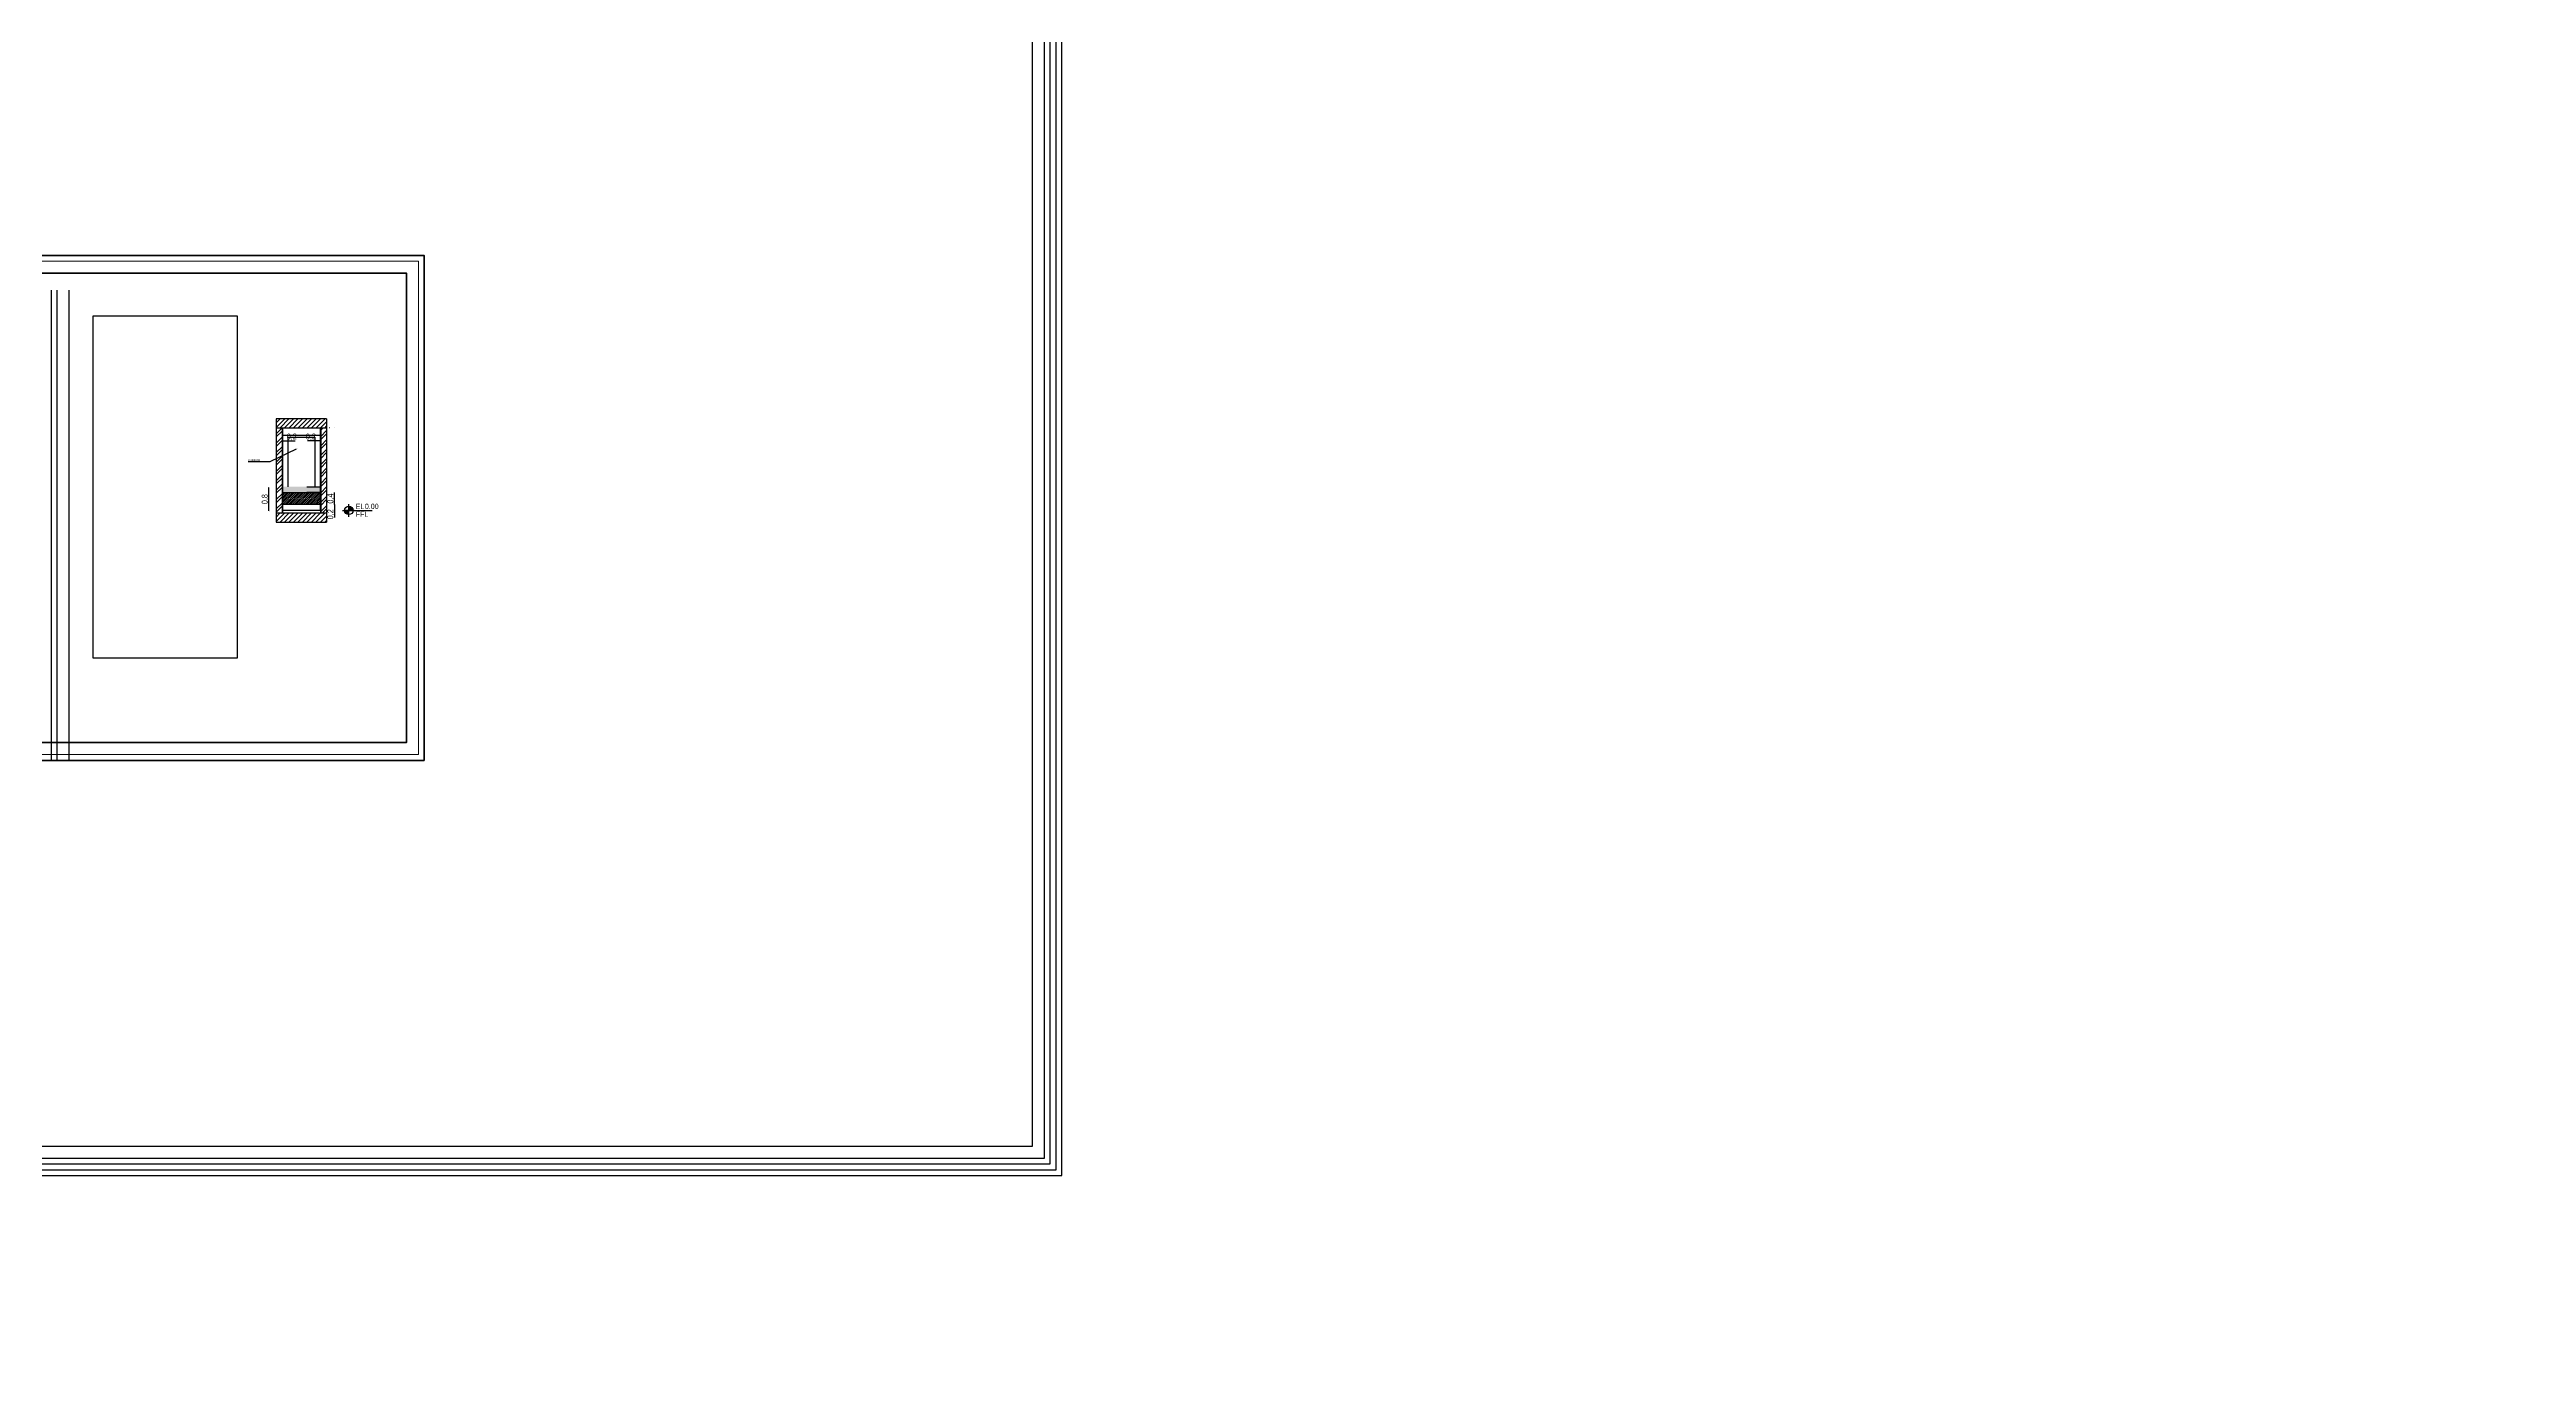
# Model space of a CAD drawing. Header units: inches. Extents: x -279 to 561, y -345 to 342.
# Drawn here: x -152.7 to -68.8, y -17.6 to 27.4 of the extents above; entities that cross this region are included whole.
import ezdxf
from ezdxf import colors
from ezdxf.entities.mleader import LeaderData, LeaderLine
from ezdxf.math import Vec2, Vec3

# ---------------------------------------------------------------- set-up
doc = ezdxf.new("R2010")
doc.units = ezdxf.units.IN
doc.header["$LTSCALE"] = 0.5
doc.header["$MEASUREMENT"] = 0
for name, color, linetype in [('A-ANNO-LEVL-100', 7, 'Continuous'), ('CADER', 7, 'Continuous'), ('S-DIM', 7, 'Continuous'), ('TEXT', 3, 'Continuous'), ('WAL', 7, 'Continuous'), ('WallHatch-ALCHEMY', 7, 'Continuous'), ('WATER', 50, 'Continuous')]:
    doc.layers.add(name, color=color, linetype=linetype)
doc.layers.add('A-WALL', color=113, linetype='Continuous', lineweight=13)
doc.layers.add('G-ANNO-HLIN', color=5, linetype='Continuous', lineweight=50)
doc.styles.add('ROM', font='AGENCYR.TTF', dxfattribs={"width": 0.8})
doc.styles.get("Standard").update_dxf_attribs({"font": 'arial.ttf'})
doc.styles.add('T25-50', font='STENCIL.shx', dxfattribs={"height": 0.125})
doc.dimstyles.new('Copy(9) of ISO-25', dxfattribs={"dimtxt": 0.2, "dimasz": 0.02, "dimexe": 0.05, "dimexo": 0.05, "dimgap": 0.02, "dimtad": 1, "dimtxsty": 'ROM', "dimblk": 'ARCHTICK', "dimcen": 0.03, "dimse1": 1, "dimse2": 1, "dimclrd": 248, "dimclrt": 248, "dimadec": 0, "dimazin": 0, "dimtfac": 1, "dimtmove": 0, "dimatfit": 3, "dimldrblk": 'DOT', "dimfxl": 1, "dimarcsym": 0})
doc.dimstyles.get("Standard").update_dxf_attribs({"dimtxt": 0.18, "dimasz": 0.18, "dimexe": 0.18, "dimexo": 0.0625, "dimgap": 0.09, "dimtad": 0, "dimtih": 1, "dimtoh": 1, "dimzin": 0, "dimdsep": 46, "dimtxsty": 'Standard', "dimcen": 0.09, "dimadec": 0, "dimazin": 0, "dimtfac": 1, "dimtofl": 0, "dimtmove": 0, "dimatfit": 3, "dimfxl": 1, "dimtolj": 1, "dimtzin": 0, "dimarcsym": 0})
picture_1 = doc.add_image_def('image32.jpg', size_in_pixel=(1020, 2426))

# ---------------------------------------------------------------- blocks, each defined once
blk = doc.blocks.new('*U473')
h = blk.add_hatch(color=256)
h.dxf.hatch_style = 1
h.paths.add_polyline_path([(0, 50), (0, 0), (50, 0, 0.414214)])
h.paths.add_polyline_path([(0, 0), (-50, 0, 0.414214), (0, -50)])
for p, q in [((-75, 0), (63, 0)), ((63, 0), (-50, 0)), ((0, -75), (0, 75)), ((0, 0), (275, 0))]:
    blk.add_line(p, q)
blk.add_circle((0, 0), 50)
at = {"style": 'T25-50', "width": 0.8}
for s, p in [('EL', (81, 15)), ('FFL', (83, -76))]:
    blk.add_text(s, height=62.5, dxfattribs=at).set_placement(p)
blk.add_attdef('LEVEL', (190, 16), '', height=62.5, dxfattribs=at)
blk = doc.blocks.new('_ArchTick')
at = {"color": 0, "linetype": 'ByBlock', "const_width": 0.15}
blk.add_lwpolyline([(-0.5, -0.5), (0.5, 0.5)], dxfattribs=at)
blk = doc.blocks.new('*D797')
at = {"layer": 'Defpoints', "color": 0, "transparency": 16777216}
for p in [(-145.236, 12.623), (-145.015, 12.623), (-145.105, 11.823)]:
    blk.add_point(p, dxfattribs=at)
at = {"layer": 'WAL', "color": 248, "lineweight": -2, "transparency": 16777216}
blk.add_line((-145.236, 11.823), (-145.236, 12.623), dxfattribs=at)
at = {"layer": 'WAL', "color": 248, "lineweight": -2, "transparency": 16777216, "xscale": 0.02, "yscale": 0.02, "zscale": 0.02}
for p, rotation in [((-145.236, 12.623), 90), ((-145.236, 11.823), 270)]:
    blk.add_blockref('_ArchTick', p, dxfattribs=dict(at, rotation=rotation))
at = {"layer": 'WAL', "color": 248, "transparency": 16777216, "insert": (-145.363, 12.223), "char_height": 0.2, "attachment_point": 5, "rotation": 90, "style": 'ROM'}
blk.add_mtext('0,8', dxfattribs=at)
blk = doc.blocks.new('_DOT')
at = {"color": 0, "linetype": 'ByBlock'}
blk.add_line((-0.5, 0), (-1, 0), dxfattribs=at)
at = {"color": 0, "linetype": 'ByBlock', "const_width": 0.5}
blk.add_lwpolyline([(-0.25, 0, 1), (0.25, 0, 1)], format="xyb", close=True, dxfattribs=at)
blk = doc.blocks.new('*D798')
at = {"layer": 'Defpoints', "color": 0, "transparency": 16777216}
for p in [(-143.013, 11.843), (-142.813, 12.043), (-142.813, 11.843)]:
    blk.add_point(p, dxfattribs=at)
at = {"layer": 'WAL', "color": 248, "lineweight": -2, "transparency": 16777216}
for p, q in [((-143.013, 12.043), (-143.013, 11.843)), ((-143.013, 11.843), (-143.013, 11.598))]:
    blk.add_line(p, q, dxfattribs=at)
at = {"layer": 'WAL', "color": 248, "lineweight": -2, "transparency": 16777216, "xscale": 0.02, "yscale": 0.02, "zscale": 0.02}
for p, rotation in [((-143.013, 12.043), 90), ((-143.013, 11.843), 270)]:
    blk.add_blockref('_ArchTick', p, dxfattribs=dict(at, rotation=rotation))
at = {"layer": 'WAL', "color": 248, "transparency": 16777216, "insert": (-143.14, 11.711), "char_height": 0.2, "attachment_point": 5, "rotation": 90, "style": 'ROM'}
blk.add_mtext('0,2', dxfattribs=at)
blk = doc.blocks.new('*D799')
at = {"layer": 'Defpoints', "color": 0, "transparency": 16777216}
for p in [(-143.013, 12.443), (-142.936, 12.443), (-142.936, 12.043)]:
    blk.add_point(p, dxfattribs=at)
at = {"layer": 'WAL', "color": 248, "lineweight": -2, "transparency": 16777216}
blk.add_line((-143.013, 12.043), (-143.013, 12.443), dxfattribs=at)
at = {"layer": 'WAL', "color": 248, "lineweight": -2, "transparency": 16777216, "xscale": 0.02, "yscale": 0.02, "zscale": 0.02}
for p, rotation in [((-143.013, 12.443), 90), ((-143.013, 12.043), 270)]:
    blk.add_blockref('_ArchTick', p, dxfattribs=dict(at, rotation=rotation))
at = {"layer": 'WAL', "color": 248, "transparency": 16777216, "insert": (-143.14, 12.243), "char_height": 0.2, "attachment_point": 5, "rotation": 90, "style": 'ROM'}
blk.add_mtext('0,4', dxfattribs=at)
blk = doc.blocks.new('*D809')
at = {"layer": 'Defpoints', "color": 0, "transparency": 16777216}
for p in [(-144.795, 14.199), (-144.595, 14.199), (-144.595, 14.199)]:
    blk.add_point(p, dxfattribs=at)
at = {"layer": 'WAL', "color": 248, "lineweight": -2, "transparency": 16777216}
for p, q in [((-144.795, 14.199), (-144.595, 14.199)), ((-144.595, 14.199), (-144.351, 14.199))]:
    blk.add_line(p, q, dxfattribs=at)
at = {"layer": 'WAL', "color": 248, "lineweight": -2, "transparency": 16777216, "xscale": 0.02, "yscale": 0.02, "zscale": 0.02, "rotation": 180}
blk.add_blockref('_ArchTick', (-144.795, 14.199), dxfattribs=at)
at = {"layer": 'WAL', "color": 248, "lineweight": -2, "transparency": 16777216, "xscale": 0.02, "yscale": 0.02, "zscale": 0.02}
blk.add_blockref('_ArchTick', (-144.595, 14.199), dxfattribs=at)
at = {"layer": 'WAL', "color": 248, "transparency": 16777216, "insert": (-144.463, 14.326), "char_height": 0.2, "attachment_point": 5, "style": 'ROM'}
blk.add_mtext('0,2', dxfattribs=at)
blk = doc.blocks.new('*D783')
at = {"layer": 'Defpoints', "color": 0, "transparency": 16777216}
for p in [(-143.685, 14.199), (-143.685, 14.199), (-143.485, 14.199)]:
    blk.add_point(p, dxfattribs=at)
at = {"layer": 'WAL', "color": 248, "lineweight": -2, "transparency": 16777216}
for p, q in [((-143.685, 14.199), (-143.93, 14.199)), ((-143.485, 14.199), (-143.685, 14.199))]:
    blk.add_line(p, q, dxfattribs=at)
at = {"layer": 'WAL', "color": 248, "lineweight": -2, "transparency": 16777216, "xscale": 0.02, "yscale": 0.02, "zscale": 0.02, "rotation": 180}
blk.add_blockref('_ArchTick', (-143.685, 14.199), dxfattribs=at)
at = {"layer": 'WAL', "color": 248, "lineweight": -2, "transparency": 16777216, "xscale": 0.02, "yscale": 0.02, "zscale": 0.02}
blk.add_blockref('_ArchTick', (-143.485, 14.199), dxfattribs=at)
at = {"layer": 'WAL', "color": 248, "transparency": 16777216, "insert": (-143.818, 14.326), "char_height": 0.2, "attachment_point": 5, "style": 'ROM'}
blk.add_mtext('0,2', dxfattribs=at)
blk = doc.blocks.new('*D1071')
at = {"color": 0, "linetype": 'ByBlock', "lineweight": -2, "transparency": 16777216}
for p, q in [((558.652, 342.279), (558.652, 342.473)), ((560.652, 342.279), (560.652, 342.473)), ((558.832, 342.293), (559.172, 342.293)), ((560.472, 342.293), (560.132, 342.293))]:
    blk.add_line(p, q, dxfattribs=at)
at = {"color": 0, "linetype": 'ByBlock', "transparency": 16777216}
for points in [[(558.832, 342.323), (558.832, 342.263), (558.652, 342.293)], [(560.472, 342.323), (560.472, 342.263), (560.652, 342.293)]]:
    blk.add_solid(points, dxfattribs=at)
at = {"layer": 'Defpoints', "color": 0, "linetype": 'ByBlock', "transparency": 16777216}
for p in [(558.652, 342.216), (560.652, 342.293), (560.652, 342.216)]:
    blk.add_point(p, dxfattribs=at)
at = {"layer": 'Defpoints', "color": 0, "ltscale": 0.5, "transparency": 16777216}
for p in [(-209.5, -305.36), (-209.5, -305.81), (-209.5, -305.81)]:
    blk.add_point(p, dxfattribs=at)
at = {"layer": 'S-DIM', "color": 0, "lineweight": -2, "ltscale": 0.5, "transparency": 16777216}
for p, q in [((-209.563, -305.36), (-209.68, -305.36)), ((-209.5, -305.18), (-209.5, -305)), ((-209.563, -305.81), (-209.68, -305.81)), ((-209.5, -305.99), (-209.5, -306.17))]:
    blk.add_line(p, q, dxfattribs=at)
at = {"layer": 'S-DIM', "color": 0, "ltscale": 0.5, "transparency": 16777216}
for points in [[(-209.53, -305.18), (-209.47, -305.18), (-209.5, -305.36)], [(-209.53, -305.99), (-209.47, -305.99), (-209.5, -305.81)]]:
    blk.add_solid(points, dxfattribs=at)
at = {"color": 0, "linetype": 'ByBlock', "transparency": 16777216, "insert": (559.652, 342.293), "char_height": 0.18, "attachment_point": 5}
blk.add_mtext('\\A1;2.0000', dxfattribs=at)
at = {"layer": 'S-DIM', "color": 0, "ltscale": 0.5, "transparency": 16777216, "insert": (-209.5, -305.585), "char_height": 0.18, "attachment_point": 5}
blk.add_mtext('\\A1;0.45', dxfattribs=at)

msp = doc.modelspace()

# ---------------------------------------------------------------- hatches: boundary and pattern name
at = {"linetype": 'Continuous', "lineweight": -3}
h = msp.add_hatch(dxfattribs=at)
h.set_pattern_fill('ANSI31', scale=0.86)
h.set_pattern_definition([(45, (-232.59263, 176.07851), (-0.07601398, 0.07601398), [])])
h.paths.add_polyline_path([(-143.285, 14.945), (-144.995, 14.935), (-144.995, 14.635), (-142.982, 14.645), (-138.368, 14.645), (-143.285, 14.645)])
h = msp.add_hatch(dxfattribs=at)
h.set_pattern_fill('ANSI32', scale=0.6)
h.set_pattern_definition([(45, (-85.37804, 40.95969), (-0.159099, 0.159099), []), (45, (-85.27198, 40.95969), (-0.159099, 0.159099), [])])
h.paths.add_polyline_path([(-144.995, 11.743), (-144.795, 11.743), (-144.795, 14.643), (-144.995, 14.643)])
h = msp.add_hatch(dxfattribs=at)
h.set_pattern_fill('ANSI32', scale=0.6)
h.set_pattern_definition([(45, (-85.36934, 40.95969), (-0.159099, 0.159099), []), (45, (-85.26328, 40.95969), (-0.159099, 0.159099), [])])
h.paths.add_polyline_path([(-143.285, 11.743), (-143.485, 11.743), (-143.485, 14.643), (-143.285, 14.643)])
h = msp.add_hatch(dxfattribs=at)
h.set_pattern_fill('ANSI31', scale=0.86)
h.set_pattern_definition([(45, (-244.12932, 172.48772), (-0.07601398, 0.07601398), [])])
h.paths.add_polyline_path([(-154.519, 11.354), (-156.809, 11.344), (-156.809, 11.044), (-154.519, 11.054), (-149.904, 11.054), (-154.519, 11.054)])
h = msp.add_hatch(dxfattribs=at)
h.set_pattern_fill('ANSI31', scale=0.86)
h.set_pattern_definition([(45, (-43.8924, 40.95969), (-0.07601398, 0.07601398), [])])
h.paths.add_polyline_path([(-138.257, 11.743), (-144.995, 11.743), (-144.995, 11.443), (-143.285, 11.443), (-143.285, 11.743)])
h = msp.add_hatch(dxfattribs=at)
h.set_pattern_fill('ANSI31', scale=0.86)
h.set_pattern_definition([(45, (-55.40257, 37.3689), (-0.07601398, 0.07601398), [])])
h.paths.add_polyline_path([(-149.767, 8.152), (-156.809, 8.152), (-156.809, 7.852), (-154.519, 7.852), (-154.519, 8.152)])
at = {"layer": 'WallHatch-ALCHEMY', "transparency": 33554687}
h = msp.add_hatch(color=7, dxfattribs=at)
h.dxf.hatch_style = 1
h.paths.add_polyline_path([(-144.782, 12.643), (-143.499, 12.643), (-143.499, 12.443), (-144.782, 12.443)])
at = {"layer": 'WATER'}
h = msp.add_hatch(dxfattribs=at)
h.set_pattern_fill('ANSI31', color=32, scale=0.36)
h.set_pattern_definition([(45, (307.389024, 163.184787), (-0.031819805, 0.031819805), [])])
h.paths.add_polyline_path([(-144.782, 12.443), (-143.499, 12.443), (-143.499, 12.243), (-143.499, 12.043), (-144.782, 12.043)])

# ---------------------------------------------------------------- linework, layer by layer
for p, q in [((-152.618, 19.295), (-152.618, 3.395)), ((-152.422, 19.295), (-152.422, 3.395)), ((-152.019, 19.295), (-152.019, 3.395)), ((-144.995, 14.943), (-144.995, 11.443)), ((-143.285, 14.943), (-144.995, 14.943)), ((-144.995, 14.643), (-143.285, 14.643)), ((-144.795, 14.625), (-144.795, 11.743)), ((-144.795, 14.392), (-143.485, 14.392)), ((-144.782, 14.625), (-144.782, 11.743)), ((-144.685, 14.392), (-143.985, 14.392)), ((-144.595, 14.325), (-144.595, 12.638)), ((-144.595, 14.325), (-143.685, 14.325)), ((-143.685, 14.325), (-143.685, 12.638)), ((-143.499, 14.625), (-143.499, 11.843)), ((-143.487, 14.643), (-143.487, 11.743)), ((-143.485, 14.643), (-143.485, 11.743)), ((-143.485, 14.643), (-143.485, 11.743)), ((-143.485, 14.625), (-143.485, 11.743)), ((-143.285, 14.943), (-143.285, 11.443)), ((-143.285, 14.943), (-143.285, 11.443)), ((-143.285, 14.943), (-143.285, 11.443)), ((-143.285, 14.943), (-143.285, 11.443)), ((-143.285, 14.943), (-143.285, 11.443)), ((-143.949, 12.643), (-143.499, 12.643)), ((-143.499, 12.443), (-143.949, 12.443))]:
    msp.add_line(p, q)
at = {"color": 7}
for p, q in [((-143.285, 14.625), (-144.995, 14.625)), ((-143.485, 11.843), (-144.795, 11.843))]:
    msp.add_line(p, q, dxfattribs=at)
for points in [[(-118.38, 117.42), (-278.574, 117.42), (-278.574, -10.681), (-118.38, -10.681)], [(-118.576, 117.225), (-278.378, 117.225), (-278.378, -10.485), (-118.576, -10.485)], [(-118.771, 117.029), (-278.182, 117.029), (-278.182, -10.289), (-118.771, -10.289)], [(-118.967, 116.833), (-277.987, 116.833), (-277.987, -10.094), (-118.967, -10.094)], [(-119.371, 116.429), (-277.583, 116.429), (-277.583, -9.69), (-119.371, -9.69)]]:
    msp.add_lwpolyline(points, close=True)
at = {"color": 7, "linetype": 'Continuous'}
for points in [[(-143.285, 11.743), (-144.995, 11.743)], [(-144.995, 11.443), (-143.285, 11.443)]]:
    msp.add_lwpolyline(points, dxfattribs=at)
at = {"layer": 'A-WALL', "color": 7}
msp.add_line((-144.795, 11.743), (-144.795, 14.643), dxfattribs=at)
at = {"layer": 'CADER', "lineweight": 18}
for points in [[(-165.683, 20.476), (-139.98, 20.476), (-139.98, 3.377), (-165.683, 3.377)], [(-165.487, 20.281), (-140.176, 20.281), (-140.176, 3.573), (-165.487, 3.573)]]:
    msp.add_lwpolyline(points, close=True, dxfattribs=at)
at = {"layer": 'G-ANNO-HLIN', "color": 0}
for points in [[(-165.683, 20.476), (-139.98, 20.476), (-139.98, 3.377), (-165.683, 3.377)], [(-165.083, 19.877), (-140.58, 19.877), (-140.58, 3.977), (-165.083, 3.977)]]:
    msp.add_lwpolyline(points, close=True, dxfattribs=at)
at = {"layer": 'WATER', "color": 32, "true_color": 0xcd6928}
msp.add_lwpolyline([(-144.782, 12.443), (-143.499, 12.443), (-143.499, 12.043), (-144.782, 12.043)], close=True, dxfattribs=at)

# ---------------------------------------------------------------- block references
at = {"layer": 'A-ANNO-LEVL-100', "color": 7, "xscale": 0.002869115383497128, "yscale": 0.002869115383497128, "zscale": 0.002869115383497128}
msp.add_blockref('*U473', (-142.533, 11.843), dxfattribs=at).add_auto_attribs({'LEVEL': '0.00'})

# ---------------------------------------------------------------- dimensions: what is measured, and where the dimension line sits
at = {"layer": 'S-DIM', "ltscale": 0.5}
dim = msp.add_linear_dim(base=(-209.5, -305.81), p1=(-209.5, -305.36), p2=(-209.5, -305.81), angle=90, dimstyle='Standard', dxfattribs=at)
dim.commit()
dim.dimension.update_dxf_attribs({"geometry": '*D1071', "text_midpoint": (-209.5, -305.585)})
at = {"layer": 'WAL'}
dim = msp.add_linear_dim(base=(-144.595, 14.199), p1=(-144.795, 14.199), p2=(-144.595, 14.199), dimstyle='Copy(9) of ISO-25', dxfattribs=at)
dim.commit()
dim.dimension.update_dxf_attribs({"geometry": '*D809', "text_midpoint": (-144.463, 14.326)})
for base, p1, p2, angle, picture, middle in [((-143.685, 14.199), (-143.485, 14.199), (-143.685, 14.199), 180, '*D783', (-143.818, 14.326)), ((-145.236, 12.623), (-145.105, 11.823), (-145.015, 12.623), 90, '*D797', (-145.363, 12.223)), ((-143.013, 12.443), (-142.936, 12.043), (-142.936, 12.443), 90, '*D799', (-143.14, 12.243)), ((-143.013, 11.843), (-142.813, 12.043), (-142.813, 11.843), 90, '*D798', (-143.14, 11.711))]:
    dim = msp.add_linear_dim(base=base, p1=p1, p2=p2, angle=angle, dimstyle='Copy(9) of ISO-25', dxfattribs=at)
    dim.commit()
    dim.dimension.update_dxf_attribs({"geometry": picture, "text_midpoint": middle})

# ---------------------------------------------------------------- pictures from other files: only their frames are drawn
image = msp.add_image(picture_1, insert=(-151.192, 6.833), size_in_units=(4.877, 11.599))
image.dxf.flags = 7

# ---------------------------------------------------------------- leaders
at = {"layer": 'TEXT', "color": 7, "lineweight": 15, "ltscale": 8e-05}
ml = msp.add_multileader_mtext('Standard', dxfattribs=at)
ml.set_content('{\\W0.8;MIRROR}', color=7)
ml.set_leader_properties()
ml.build(insert=Vec2(0, 0))
ml.multileader.update_dxf_attribs({"text_right_attachment_type": 6, "dogleg_length": 0.2, "arrow_head_size": 0.05})
ctx = ml.context
ctx.base_point, ctx.char_height, ctx.arrow_head_size, ctx.landing_gap_size, ctx.plane_origin = Vec3(-145.974, 13.532), 0.07, 0.05, 0.09, Vec3(-146.607, 15.527)
ctx.right_attachment, ctx.text_align_type = 6, 1
notes = []
notes.append((ctx, [(0, (1, 1, 0), (-145.208, 13.484), (-1, 0), 0.276, [(0, [(-144.268, 13.934)], 0, [])])]))
ctx.mtext.insert, ctx.mtext.alignment, ctx.mtext.flow_direction = Vec3(-145.729, 13.568), 2, 5
for ctx, leaders in notes:
    for number, flags, end, landing, length, lines in leaders:
        leader = LeaderData()
        leader.index, (leader.has_last_leader_line, leader.has_dogleg_vector, leader.attachment_direction) = number, flags
        leader.last_leader_point, leader.dogleg_vector, leader.dogleg_length = Vec3(end), Vec3(landing), length
        for number, points, colour, breaks in lines:
            line = LeaderLine()
            line.index, line.vertices, line.color, line.breaks = number, Vec3.list(points), colors.encode_raw_color(colour), breaks
            leader.lines.append(line)
        ctx.leaders.append(leader)

doc.saveas('drawing.dxf')
